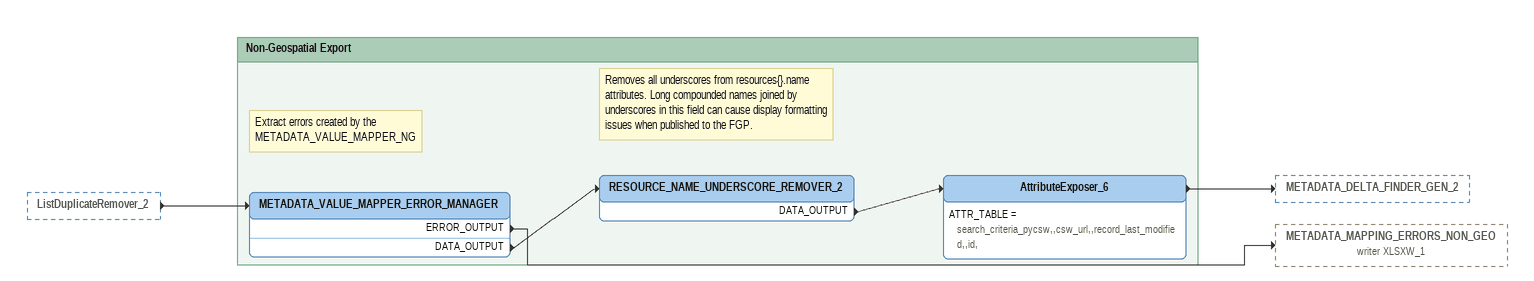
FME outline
ListDuplicateRemover_2 [outside]
    -> METADATA_VALUE_MAPPER_ERROR_MANAGER

Bookmark: Non-Geospatial Export
Note: Extract errors created by the METADATA_VALUE_MAPPER_NG
METADATA_VALUE_MAPPER_ERROR_MANAGER
    ERROR_OUTPUT -> METADATA_MAPPING_ERRORS_NON_GEO (writer XLSXW_1)
    DATA_OUTPUT -> RESOURCE_NAME_UNDERSCORE_REMOVER_2
Note: Removes all underscores from resources{}.name attributes. Long compounded names joined by underscores in this field can cause display formatting issues when published to the FGP.
RESOURCE_NAME_UNDERSCORE_REMOVER_2
    DATA_OUTPUT -> AttributeExposer_6
AttributeExposer_6
    ATTR_TABLE = search_criteria_pycsw,,csw_url,,record_last_modified,,id,
    -> METADATA_DELTA_FINDER_GEN_2
